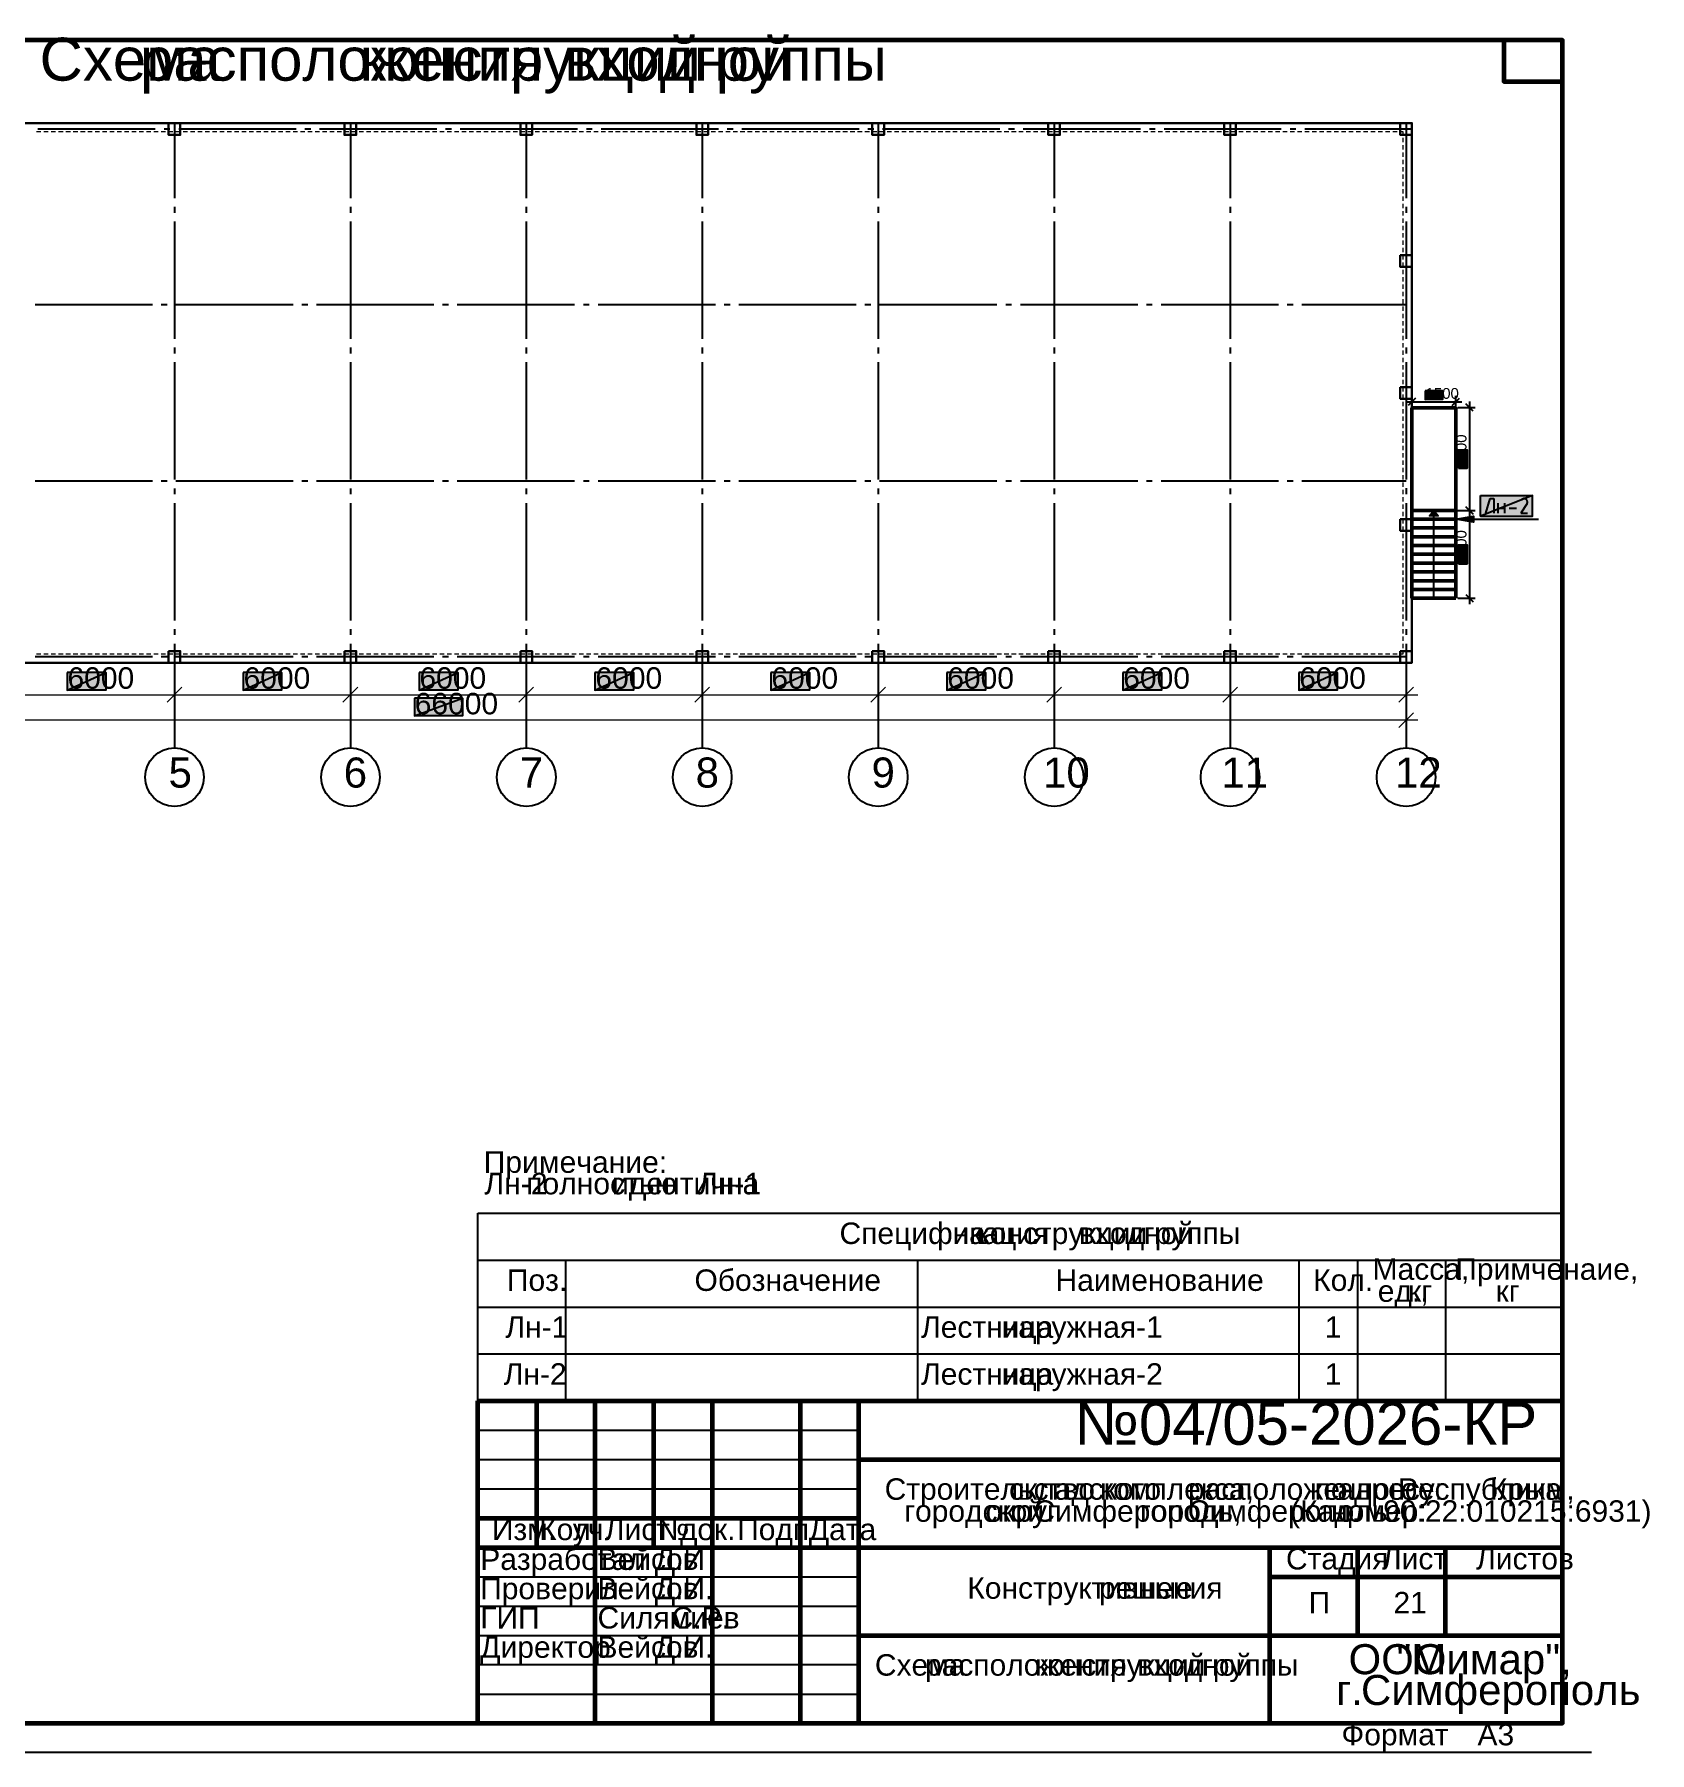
# Model space of a CAD drawing. Extents: x 8 to 21351, y 0 to 420.
# Drawn here: x 18481.9 to 18757.3, y 0 to 293.1 of the extents above; entities that cross this region are included whole.
import ezdxf

# ---------------------------------------------------------------- set-up
doc = ezdxf.new("R2010")
doc.units = 0
doc.styles.add('TEYPDFCAD_TEXT', font='arial.ttf')

msp = doc.modelspace()

# ---------------------------------------------------------------- hatches: boundary and pattern name
at = {"true_color": 0xffffff}
h = msp.add_hatch(color=0, dxfattribs=at)
h.paths.add_polyline_path([(18719.08, 232.28), (18719.08, 230.78), (18722, 232.28)])
h.paths.add_polyline_path([(18719.08, 230.78), (18722, 232.28), (18722, 230.78)])
h = msp.add_hatch(color=0, dxfattribs=at)
h.paths.add_polyline_path([(18724.73, 219.1), (18726.24, 219.1), (18724.73, 222.21)])
h.paths.add_polyline_path([(18726.24, 219.1), (18724.73, 222.21), (18726.24, 222.21)])
h = msp.add_hatch(color=0, dxfattribs=at)
h.paths.add_polyline_path([(18728.5, 214.4), (18737.39, 214.4), (18728.5, 210.88)])
h.paths.add_polyline_path([(18737.39, 214.4), (18728.5, 210.88), (18737.39, 210.88)])
for points in [[(18720.54, 211.88), (18721.28, 210.93), (18719.8, 210.93)], [(18724.29, 210.4), (18727.29, 210.88), (18727.29, 209.89)]]:
    msp.add_hatch(color=7).paths.add_polyline_path(points)
h = msp.add_hatch(color=0, dxfattribs=at)
h.paths.add_polyline_path([(18724.73, 202.78), (18726.24, 202.78), (18724.73, 205.99)])
h.paths.add_polyline_path([(18726.24, 202.78), (18724.73, 205.99), (18726.24, 205.99)])
h = msp.add_hatch(color=0, dxfattribs=at)
h.paths.add_polyline_path([(18487.5, 184.21), (18487.5, 181.21), (18494.08, 184.21)])
h.paths.add_polyline_path([(18487.5, 181.21), (18494.08, 184.21), (18494.08, 181.21)])
h = msp.add_hatch(color=0, dxfattribs=at)
h.paths.add_polyline_path([(18517.49, 184.21), (18517.49, 181.21), (18524.07, 184.21)])
h.paths.add_polyline_path([(18517.49, 181.21), (18524.07, 184.21), (18524.07, 181.21)])
h = msp.add_hatch(color=0, dxfattribs=at)
h.paths.add_polyline_path([(18547.51, 184.21), (18547.51, 181.21), (18554.09, 184.21)])
h.paths.add_polyline_path([(18547.51, 181.21), (18554.09, 184.21), (18554.09, 181.21)])
h = msp.add_hatch(color=0, dxfattribs=at)
h.paths.add_polyline_path([(18577.5, 184.21), (18577.5, 181.21), (18584.08, 184.21)])
h.paths.add_polyline_path([(18577.5, 181.21), (18584.08, 184.21), (18584.08, 181.21)])
h = msp.add_hatch(color=0, dxfattribs=at)
h.paths.add_polyline_path([(18607.51, 184.21), (18607.51, 181.21), (18614.07, 184.21)])
h.paths.add_polyline_path([(18607.51, 181.21), (18614.07, 184.21), (18614.07, 181.21)])
h = msp.add_hatch(color=0, dxfattribs=at)
h.paths.add_polyline_path([(18637.51, 184.21), (18637.51, 181.21), (18644.09, 184.21)])
h.paths.add_polyline_path([(18637.51, 181.21), (18644.09, 184.21), (18644.09, 181.21)])
h = msp.add_hatch(color=0, dxfattribs=at)
h.paths.add_polyline_path([(18667.5, 184.21), (18667.5, 181.21), (18674.08, 184.21)])
h.paths.add_polyline_path([(18667.5, 181.21), (18674.08, 184.21), (18674.08, 181.21)])
h = msp.add_hatch(color=0, dxfattribs=at)
h.paths.add_polyline_path([(18697.51, 184.21), (18697.51, 181.21), (18704.08, 184.21)])
h.paths.add_polyline_path([(18697.51, 181.21), (18704.08, 184.21), (18704.08, 181.21)])
h = msp.add_hatch(color=0, dxfattribs=at)
h.paths.add_polyline_path([(18546.7, 179.85), (18546.7, 176.85), (18554.89, 179.85)])
h.paths.add_polyline_path([(18546.7, 176.85), (18554.89, 179.85), (18554.89, 176.85)])

# ---------------------------------------------------------------- linework, layer by layer
at = {"color": 7, "lineweight": 5}
for p, q in [((18483.03, 276.42), (18482.29, 276.42)), ((18484.28, 276.42), (18483.54, 276.42)), ((18485.53, 276.42), (18484.79, 276.42)), ((18486.8, 276.42), (18486.04, 276.42)), ((18488.05, 276.42), (18487.29, 276.42)), ((18489.3, 276.42), (18488.53, 276.42)), ((18490.55, 276.42), (18489.78, 276.42)), ((18491.79, 276.42), (18491.03, 276.42)), ((18493.04, 276.42), (18492.28, 276.42)), ((18494.29, 276.42), (18493.53, 276.42)), ((18495.54, 276.42), (18494.78, 276.42)), ((18496.79, 276.42), (18496.05, 276.42)), ((18498.04, 276.42), (18497.3, 276.42)), ((18499.29, 276.42), (18498.55, 276.42)), ((18500.54, 276.42), (18499.8, 276.42)), ((18501.79, 276.42), (18501.04, 276.42)), ((18503.03, 276.42), (18502.29, 276.42)), ((18504.28, 276.42), (18503.54, 276.42)), ((18505.53, 276.42), (18504.79, 276.42)), ((18506.78, 276.42), (18506.04, 276.42)), ((18508.03, 276.42), (18507.29, 276.42)), ((18509.3, 276.42), (18508.54, 276.42)), ((18510.55, 276.42), (18509.79, 276.42)), ((18511.8, 276.42), (18511.04, 276.42)), ((18513.05, 276.42), (18512.28, 276.42)), ((18514.29, 276.42), (18513.53, 276.42)), ((18515.54, 276.42), (18514.78, 276.42)), ((18516.79, 276.42), (18516.03, 276.42)), ((18518.04, 276.42), (18517.3, 276.42)), ((18519.29, 276.42), (18518.55, 276.42)), ((18520.54, 276.42), (18519.8, 276.42)), ((18521.79, 276.42), (18521.05, 276.42)), ((18523.04, 276.42), (18522.3, 276.42)), ((18524.29, 276.42), (18523.54, 276.42)), ((18525.53, 276.42), (18524.79, 276.42)), ((18526.78, 276.42), (18526.04, 276.42)), ((18528.03, 276.42), (18527.29, 276.42)), ((18529.28, 276.42), (18528.54, 276.42)), ((18530.55, 276.42), (18529.79, 276.42)), ((18531.8, 276.42), (18531.04, 276.42)), ((18533.05, 276.42), (18532.29, 276.42)), ((18534.3, 276.42), (18533.54, 276.42)), ((18535.55, 276.42), (18534.78, 276.42)), ((18536.79, 276.42), (18536.03, 276.42)), ((18538.04, 276.42), (18537.28, 276.42)), ((18539.29, 276.42), (18538.53, 276.42)), ((18540.54, 276.42), (18539.8, 276.42)), ((18541.79, 276.42), (18541.05, 276.42)), ((18543.04, 276.42), (18542.3, 276.42)), ((18544.29, 276.42), (18543.55, 276.42)), ((18545.54, 276.42), (18544.8, 276.42)), ((18546.79, 276.42), (18546.04, 276.42)), ((18548.03, 276.42), (18547.29, 276.42)), ((18549.28, 276.42), (18548.54, 276.42)), ((18550.53, 276.42), (18549.79, 276.42)), ((18551.78, 276.42), (18551.04, 276.42)), ((18553.05, 276.42), (18552.29, 276.42)), ((18554.3, 276.42), (18553.54, 276.42)), ((18555.55, 276.42), (18554.79, 276.42)), ((18556.8, 276.42), (18556.04, 276.42)), ((18558.05, 276.42), (18557.28, 276.42)), ((18559.3, 276.42), (18558.53, 276.42)), ((18560.54, 276.42), (18559.78, 276.42)), ((18561.79, 276.42), (18561.05, 276.42)), ((18563.04, 276.42), (18562.3, 276.42)), ((18564.29, 276.42), (18563.55, 276.42)), ((18565.54, 276.42), (18564.8, 276.42)), ((18566.79, 276.42), (18566.05, 276.42)), ((18568.04, 276.42), (18567.3, 276.42)), ((18569.29, 276.42), (18568.54, 276.42)), ((18570.53, 276.42), (18569.79, 276.42)), ((18571.78, 276.42), (18571.04, 276.42)), ((18573.03, 276.42), (18572.29, 276.42)), ((18574.3, 276.42), (18573.54, 276.42)), ((18575.55, 276.42), (18574.79, 276.42)), ((18576.8, 276.42), (18576.04, 276.42)), ((18578.05, 276.42), (18577.29, 276.42)), ((18579.3, 276.42), (18578.54, 276.42)), ((18580.55, 276.42), (18579.78, 276.42)), ((18581.8, 276.42), (18581.03, 276.42)), ((18583.04, 276.42), (18582.28, 276.42)), ((18584.29, 276.42), (18583.55, 276.42)), ((18585.54, 276.42), (18584.8, 276.42)), ((18586.79, 276.42), (18586.05, 276.42)), ((18588.04, 276.42), (18587.3, 276.42)), ((18589.29, 276.42), (18588.55, 276.42)), ((18590.54, 276.42), (18589.8, 276.42)), ((18591.79, 276.42), (18591.05, 276.42)), ((18593.03, 276.42), (18592.29, 276.42)), ((18594.28, 276.42), (18593.54, 276.42)), ((18595.53, 276.42), (18594.79, 276.42)), ((18596.8, 276.42), (18596.04, 276.42)), ((18598.05, 276.42), (18597.29, 276.42)), ((18599.3, 276.42), (18598.54, 276.42)), ((18600.55, 276.42), (18599.79, 276.42)), ((18601.8, 276.42), (18601.04, 276.42)), ((18603.05, 276.42), (18602.28, 276.42)), ((18604.3, 276.42), (18603.53, 276.42)), ((18605.54, 276.42), (18604.8, 276.42)), ((18606.79, 276.42), (18606.05, 276.42)), ((18608.04, 276.42), (18607.3, 276.42)), ((18609.29, 276.42), (18608.55, 276.42)), ((18610.54, 276.42), (18609.8, 276.42)), ((18611.79, 276.42), (18611.05, 276.42)), ((18613.04, 276.42), (18612.3, 276.42)), ((18614.29, 276.42), (18613.55, 276.42)), ((18615.53, 276.42), (18614.79, 276.42)), ((18616.78, 276.42), (18616.04, 276.42)), ((18618.05, 276.42), (18617.29, 276.42)), ((18619.3, 276.42), (18618.54, 276.42)), ((18620.55, 276.42), (18619.79, 276.42)), ((18621.8, 276.42), (18621.04, 276.42)), ((18623.05, 276.42), (18622.29, 276.42)), ((18624.3, 276.42), (18623.54, 276.42)), ((18625.55, 276.42), (18624.78, 276.42)), ((18626.8, 276.42), (18626.03, 276.42)), ((18628.04, 276.42), (18627.3, 276.42)), ((18629.29, 276.42), (18628.55, 276.42)), ((18630.54, 276.42), (18629.8, 276.42)), ((18631.79, 276.42), (18631.05, 276.42)), ((18633.04, 276.42), (18632.3, 276.42)), ((18634.29, 276.42), (18633.55, 276.42)), ((18635.54, 276.42), (18634.8, 276.42)), ((18636.79, 276.42), (18636.05, 276.42)), ((18638.04, 276.42), (18637.29, 276.42)), ((18639.28, 276.42), (18638.54, 276.42)), ((18640.55, 276.42), (18639.79, 276.42)), ((18641.8, 276.42), (18641.04, 276.42)), ((18643.05, 276.42), (18642.29, 276.42)), ((18644.3, 276.42), (18643.54, 276.42)), ((18645.55, 276.42), (18644.79, 276.42)), ((18646.8, 276.42), (18646.04, 276.42)), ((18648.05, 276.42), (18647.28, 276.42)), ((18649.3, 276.42), (18648.55, 276.42)), ((18650.54, 276.42), (18649.8, 276.42)), ((18651.79, 276.42), (18651.05, 276.42)), ((18653.04, 276.42), (18652.3, 276.42)), ((18654.29, 276.42), (18653.55, 276.42)), ((18655.54, 276.42), (18654.8, 276.42)), ((18656.79, 276.42), (18656.05, 276.42)), ((18658.04, 276.42), (18657.3, 276.42)), ((18659.29, 276.42), (18658.55, 276.42)), ((18660.54, 276.42), (18659.79, 276.42)), ((18661.81, 276.42), (18661.04, 276.42)), ((18663.05, 276.42), (18662.29, 276.42)), ((18664.3, 276.42), (18663.54, 276.42)), ((18665.55, 276.42), (18664.79, 276.42)), ((18666.8, 276.42), (18666.04, 276.42)), ((18668.05, 276.42), (18667.29, 276.42)), ((18669.3, 276.42), (18668.54, 276.42)), ((18670.55, 276.42), (18669.79, 276.42)), ((18671.8, 276.42), (18671.06, 276.42)), ((18673.04, 276.42), (18672.3, 276.42)), ((18674.29, 276.42), (18673.55, 276.42)), ((18675.54, 276.42), (18674.8, 276.42)), ((18676.79, 276.42), (18676.05, 276.42)), ((18678.04, 276.42), (18677.3, 276.42)), ((18679.29, 276.42), (18678.55, 276.42)), ((18680.54, 276.42), (18679.8, 276.42)), ((18681.79, 276.42), (18681.05, 276.42)), ((18683.06, 276.42), (18682.29, 276.42)), ((18684.31, 276.42), (18683.54, 276.42)), ((18685.55, 276.42), (18684.79, 276.42)), ((18686.8, 276.42), (18686.04, 276.42)), ((18688.05, 276.42), (18687.29, 276.42)), ((18689.3, 276.42), (18688.54, 276.42)), ((18690.55, 276.42), (18689.79, 276.42)), ((18691.8, 276.42), (18691.04, 276.42)), ((18693.05, 276.42), (18692.31, 276.42)), ((18694.3, 276.42), (18693.56, 276.42)), ((18695.54, 276.42), (18694.8, 276.42)), ((18696.79, 276.42), (18696.05, 276.42)), ((18698.04, 276.42), (18697.3, 276.42)), ((18699.29, 276.42), (18698.55, 276.42)), ((18700.54, 276.42), (18699.8, 276.42)), ((18701.79, 276.42), (18701.05, 276.42)), ((18703.04, 276.42), (18702.3, 276.42)), ((18704.29, 276.42), (18703.55, 276.42)), ((18705.56, 276.42), (18704.79, 276.42)), ((18706.81, 276.42), (18706.04, 276.42)), ((18708.05, 276.42), (18707.29, 276.42)), ((18709.3, 276.42), (18708.54, 276.42)), ((18710.55, 276.42), (18709.79, 276.42)), ((18711.8, 276.42), (18711.04, 276.42)), ((18713.05, 276.42), (18712.29, 276.42)), ((18714.3, 276.42), (18713.54, 276.42)), ((18715.29, 276.42), (18714.81, 276.42)), ((18715.29, 275.91), (18715.29, 276.42)), ((18715.29, 274.66), (18715.29, 275.4)), ((18715.29, 273.41), (18715.29, 274.15)), ((18715.29, 272.16), (18715.29, 272.9)), ((18715.29, 270.91), (18715.29, 271.65)), ((18715.29, 269.66), (18715.29, 270.4)), ((18715.29, 268.41), (18715.29, 269.16)), ((18715.29, 267.17), (18715.29, 267.91)), ((18715.29, 265.9), (18715.29, 266.66)), ((18715.29, 264.65), (18715.29, 265.41)), ((18715.29, 263.4), (18715.29, 264.16)), ((18715.29, 262.15), (18715.29, 262.91)), ((18715.29, 260.9), (18715.29, 261.66)), ((18715.29, 259.65), (18715.29, 260.41)), ((18715.29, 258.4), (18715.29, 259.16)), ((18715.29, 257.15), (18715.29, 257.89)), ((18715.29, 255.91), (18715.29, 256.65)), ((18715.29, 254.66), (18715.29, 255.4)), ((18715.29, 253.41), (18715.29, 254.15)), ((18715.29, 252.16), (18715.29, 252.9)), ((18715.29, 250.91), (18715.29, 251.65)), ((18715.29, 249.66), (18715.29, 250.4)), ((18715.29, 248.41), (18715.29, 249.15)), ((18715.29, 247.16), (18715.29, 247.9)), ((18715.29, 245.89), (18715.29, 246.66)), ((18715.29, 244.64), (18715.29, 245.41)), ((18715.29, 243.4), (18715.29, 244.16)), ((18715.29, 242.15), (18715.29, 242.91)), ((18715.29, 240.9), (18715.29, 241.66)), ((18715.29, 239.65), (18715.29, 240.41)), ((18715.29, 238.4), (18715.29, 239.16)), ((18715.29, 237.15), (18715.29, 237.89)), ((18715.29, 235.9), (18715.29, 236.64)), ((18715.29, 234.65), (18715.29, 235.39)), ((18715.29, 233.4), (18715.29, 234.15)), ((18715.29, 232.16), (18715.29, 232.9)), ((18715.29, 230.91), (18715.29, 231.65)), ((18715.29, 229.66), (18715.29, 230.4)), ((18715.29, 228.41), (18715.29, 229.15)), ((18715.29, 227.16), (18715.29, 227.9)), ((18715.29, 225.89), (18715.29, 226.65)), ((18715.29, 224.64), (18715.29, 225.4)), ((18715.29, 223.39), (18715.29, 224.16)), ((18715.29, 222.14), (18715.29, 222.91)), ((18715.29, 220.9), (18715.29, 221.66)), ((18715.29, 219.65), (18715.29, 220.41)), ((18715.29, 218.4), (18715.29, 219.16)), ((18715.29, 217.15), (18715.29, 217.89)), ((18715.29, 215.9), (18715.29, 216.64)), ((18715.29, 214.65), (18715.29, 215.39)), ((18715.29, 213.4), (18715.29, 214.14)), ((18715.29, 212.15), (18715.29, 212.89)), ((18715.29, 210.9), (18715.29, 211.65)), ((18715.29, 209.66), (18715.29, 210.4)), ((18715.29, 208.41), (18715.29, 209.15)), ((18715.29, 207.16), (18715.29, 207.9)), ((18715.29, 205.89), (18715.29, 206.65)), ((18715.29, 204.64), (18715.29, 205.4)), ((18715.29, 203.39), (18715.29, 204.15)), ((18715.29, 202.14), (18715.29, 202.9)), ((18715.29, 200.89), (18715.29, 201.65)), ((18715.29, 199.64), (18715.29, 200.41)), ((18715.29, 198.4), (18715.29, 199.16)), ((18715.29, 197.15), (18715.29, 197.89)), ((18715.29, 195.9), (18715.29, 196.64)), ((18715.29, 194.65), (18715.29, 195.39)), ((18715.29, 193.4), (18715.29, 194.14)), ((18715.29, 192.15), (18715.29, 192.89)), ((18715.29, 190.9), (18715.29, 191.64)), ((18715.29, 189.65), (18715.29, 190.39)), ((18715.29, 188.4), (18715.29, 189.15)), ((18715.29, 187.39), (18715.29, 187.9)), ((18482.29, 187.39), (18483.03, 187.39)), ((18483.54, 187.39), (18484.28, 187.39)), ((18484.79, 187.39), (18485.53, 187.39)), ((18486.04, 187.39), (18486.8, 187.39)), ((18487.29, 187.39), (18488.05, 187.39)), ((18488.53, 187.39), (18489.3, 187.39)), ((18489.78, 187.39), (18490.55, 187.39)), ((18491.03, 187.39), (18491.79, 187.39)), ((18492.28, 187.39), (18493.04, 187.39)), ((18493.53, 187.39), (18494.29, 187.39)), ((18494.78, 187.39), (18495.54, 187.39)), ((18496.05, 187.39), (18496.79, 187.39)), ((18497.3, 187.39), (18498.04, 187.39)), ((18498.55, 187.39), (18499.29, 187.39)), ((18499.8, 187.39), (18500.54, 187.39)), ((18501.04, 187.39), (18501.79, 187.39)), ((18502.29, 187.39), (18503.03, 187.39)), ((18503.54, 187.39), (18504.28, 187.39)), ((18504.79, 187.39), (18505.53, 187.39)), ((18506.04, 187.39), (18506.78, 187.39)), ((18507.29, 187.39), (18508.03, 187.39)), ((18508.54, 187.39), (18509.3, 187.39)), ((18509.79, 187.39), (18510.55, 187.39)), ((18511.04, 187.39), (18511.8, 187.39)), ((18512.28, 187.39), (18513.05, 187.39)), ((18513.53, 187.39), (18514.29, 187.39)), ((18514.78, 187.39), (18515.54, 187.39)), ((18516.03, 187.39), (18516.79, 187.39)), ((18517.3, 187.39), (18518.04, 187.39)), ((18518.55, 187.39), (18519.29, 187.39)), ((18519.8, 187.39), (18520.54, 187.39)), ((18521.05, 187.39), (18521.79, 187.39)), ((18522.3, 187.39), (18523.04, 187.39)), ((18523.54, 187.39), (18524.29, 187.39)), ((18524.79, 187.39), (18525.53, 187.39)), ((18526.04, 187.39), (18526.78, 187.39)), ((18527.29, 187.39), (18528.03, 187.39)), ((18528.54, 187.39), (18529.28, 187.39)), ((18529.79, 187.39), (18530.55, 187.39)), ((18531.04, 187.39), (18531.8, 187.39)), ((18532.29, 187.39), (18533.05, 187.39)), ((18533.54, 187.39), (18534.3, 187.39)), ((18534.78, 187.39), (18535.55, 187.39)), ((18536.03, 187.39), (18536.79, 187.39)), ((18537.28, 187.39), (18538.04, 187.39)), ((18538.53, 187.39), (18539.29, 187.39)), ((18539.8, 187.39), (18540.54, 187.39)), ((18541.05, 187.39), (18541.79, 187.39)), ((18542.3, 187.39), (18543.04, 187.39)), ((18543.55, 187.39), (18544.29, 187.39)), ((18544.8, 187.39), (18545.54, 187.39)), ((18546.04, 187.39), (18546.79, 187.39)), ((18547.29, 187.39), (18548.03, 187.39)), ((18548.54, 187.39), (18549.28, 187.39)), ((18549.79, 187.39), (18550.53, 187.39)), ((18551.04, 187.39), (18551.78, 187.39)), ((18552.29, 187.39), (18553.05, 187.39)), ((18553.54, 187.39), (18554.3, 187.39)), ((18554.79, 187.39), (18555.55, 187.39)), ((18556.04, 187.39), (18556.8, 187.39)), ((18557.28, 187.39), (18558.05, 187.39)), ((18558.53, 187.39), (18559.3, 187.39)), ((18559.78, 187.39), (18560.54, 187.39)), ((18561.05, 187.39), (18561.79, 187.39)), ((18562.3, 187.39), (18563.04, 187.39)), ((18563.55, 187.39), (18564.29, 187.39)), ((18564.8, 187.39), (18565.54, 187.39)), ((18566.05, 187.39), (18566.79, 187.39)), ((18567.3, 187.39), (18568.04, 187.39)), ((18568.54, 187.39), (18569.29, 187.39)), ((18569.79, 187.39), (18570.53, 187.39)), ((18571.04, 187.39), (18571.78, 187.39)), ((18572.29, 187.39), (18573.03, 187.39)), ((18573.54, 187.39), (18574.3, 187.39)), ((18574.79, 187.39), (18575.55, 187.39)), ((18576.04, 187.39), (18576.8, 187.39)), ((18577.29, 187.39), (18578.05, 187.39)), ((18578.54, 187.39), (18579.3, 187.39)), ((18579.78, 187.39), (18580.55, 187.39)), ((18581.03, 187.39), (18581.8, 187.39)), ((18582.28, 187.39), (18583.04, 187.39)), ((18583.55, 187.39), (18584.29, 187.39)), ((18584.8, 187.39), (18585.54, 187.39)), ((18586.05, 187.39), (18586.79, 187.39)), ((18587.3, 187.39), (18588.04, 187.39)), ((18588.55, 187.39), (18589.29, 187.39)), ((18589.8, 187.39), (18590.54, 187.39)), ((18591.05, 187.39), (18591.79, 187.39)), ((18592.29, 187.39), (18593.03, 187.39)), ((18593.54, 187.39), (18594.28, 187.39)), ((18594.79, 187.39), (18595.53, 187.39)), ((18596.04, 187.39), (18596.8, 187.39)), ((18597.29, 187.39), (18598.05, 187.39)), ((18598.54, 187.39), (18599.3, 187.39)), ((18599.79, 187.39), (18600.55, 187.39)), ((18601.04, 187.39), (18601.8, 187.39)), ((18602.28, 187.39), (18603.05, 187.39)), ((18603.53, 187.39), (18604.3, 187.39)), ((18604.8, 187.39), (18605.54, 187.39)), ((18606.05, 187.39), (18606.79, 187.39)), ((18607.3, 187.39), (18608.04, 187.39)), ((18608.55, 187.39), (18609.29, 187.39)), ((18609.8, 187.39), (18610.54, 187.39)), ((18611.05, 187.39), (18611.79, 187.39)), ((18612.3, 187.39), (18613.04, 187.39)), ((18613.55, 187.39), (18614.29, 187.39)), ((18614.79, 187.39), (18615.53, 187.39)), ((18616.04, 187.39), (18616.78, 187.39)), ((18617.29, 187.39), (18618.05, 187.39)), ((18618.54, 187.39), (18619.3, 187.39)), ((18619.79, 187.39), (18620.55, 187.39)), ((18621.04, 187.39), (18621.8, 187.39)), ((18622.29, 187.39), (18623.05, 187.39)), ((18623.54, 187.39), (18624.3, 187.39)), ((18624.78, 187.39), (18625.55, 187.39)), ((18626.03, 187.39), (18626.8, 187.39)), ((18627.3, 187.39), (18628.04, 187.39)), ((18628.55, 187.39), (18629.29, 187.39)), ((18629.8, 187.39), (18630.54, 187.39)), ((18631.05, 187.39), (18631.79, 187.39)), ((18632.3, 187.39), (18633.04, 187.39)), ((18633.55, 187.39), (18634.29, 187.39)), ((18634.8, 187.39), (18635.54, 187.39)), ((18636.05, 187.39), (18636.79, 187.39)), ((18637.29, 187.39), (18638.04, 187.39)), ((18638.54, 187.39), (18639.28, 187.39)), ((18639.79, 187.39), (18640.55, 187.39)), ((18641.04, 187.39), (18641.8, 187.39)), ((18642.29, 187.39), (18643.05, 187.39)), ((18643.54, 187.39), (18644.3, 187.39)), ((18644.79, 187.39), (18645.55, 187.39)), ((18646.04, 187.39), (18646.8, 187.39)), ((18647.28, 187.39), (18648.05, 187.39)), ((18648.55, 187.39), (18649.3, 187.39)), ((18649.8, 187.39), (18650.54, 187.39)), ((18651.05, 187.39), (18651.79, 187.39)), ((18652.3, 187.39), (18653.04, 187.39)), ((18653.55, 187.39), (18654.29, 187.39)), ((18654.8, 187.39), (18655.54, 187.39)), ((18656.05, 187.39), (18656.79, 187.39)), ((18657.3, 187.39), (18658.04, 187.39)), ((18658.55, 187.39), (18659.29, 187.39)), ((18659.79, 187.39), (18660.54, 187.39)), ((18661.04, 187.39), (18661.81, 187.39)), ((18662.29, 187.39), (18663.05, 187.39)), ((18663.54, 187.39), (18664.3, 187.39)), ((18664.79, 187.39), (18665.55, 187.39)), ((18666.04, 187.39), (18666.8, 187.39)), ((18667.29, 187.39), (18668.05, 187.39)), ((18668.54, 187.39), (18669.3, 187.39)), ((18669.79, 187.39), (18670.55, 187.39)), ((18671.06, 187.39), (18671.8, 187.39)), ((18672.3, 187.39), (18673.04, 187.39)), ((18673.55, 187.39), (18674.29, 187.39)), ((18674.8, 187.39), (18675.54, 187.39)), ((18676.05, 187.39), (18676.79, 187.39)), ((18677.3, 187.39), (18678.04, 187.39)), ((18678.55, 187.39), (18679.29, 187.39)), ((18679.8, 187.39), (18680.54, 187.39)), ((18681.05, 187.39), (18681.79, 187.39)), ((18682.29, 187.39), (18683.06, 187.39)), ((18683.54, 187.39), (18684.31, 187.39)), ((18684.79, 187.39), (18685.55, 187.39)), ((18686.04, 187.39), (18686.8, 187.39)), ((18687.29, 187.39), (18688.05, 187.39)), ((18688.54, 187.39), (18689.3, 187.39)), ((18689.79, 187.39), (18690.55, 187.39)), ((18691.04, 187.39), (18691.8, 187.39)), ((18692.31, 187.39), (18693.05, 187.39)), ((18693.56, 187.39), (18694.3, 187.39)), ((18694.8, 187.39), (18695.54, 187.39)), ((18696.05, 187.39), (18696.79, 187.39)), ((18697.3, 187.39), (18698.04, 187.39)), ((18698.55, 187.39), (18699.29, 187.39)), ((18699.8, 187.39), (18700.54, 187.39)), ((18701.05, 187.39), (18701.79, 187.39)), ((18702.3, 187.39), (18703.04, 187.39)), ((18703.55, 187.39), (18704.29, 187.39)), ((18704.79, 187.39), (18705.56, 187.39)), ((18706.04, 187.39), (18706.81, 187.39)), ((18707.29, 187.39), (18708.05, 187.39)), ((18708.54, 187.39), (18709.3, 187.39)), ((18709.79, 187.39), (18710.55, 187.39)), ((18711.04, 187.39), (18711.8, 187.39)), ((18712.29, 187.39), (18713.05, 187.39)), ((18713.54, 187.39), (18714.3, 187.39)), ((18714.81, 187.39), (18715.29, 187.39)), ((18504.54, 179.2), (18507.03, 181.72)), ((18507.03, 181.72), (18504.54, 179.2)), ((18505.79, 181.08), (18505.79, 182.46)), ((18505.79, 181.08), (18505.79, 182.46)), ((18534.53, 179.2), (18537.05, 181.72)), ((18537.05, 181.72), (18534.53, 179.2)), ((18535.8, 181.08), (18535.8, 182.46)), ((18535.8, 181.08), (18535.8, 182.46)), ((18564.54, 179.2), (18567.04, 181.72)), ((18567.04, 181.72), (18564.54, 179.2)), ((18565.79, 181.08), (18565.79, 182.46)), ((18565.79, 181.08), (18565.79, 182.46)), ((18594.54, 179.2), (18597.04, 181.72)), ((18597.04, 181.72), (18594.54, 179.2)), ((18595.79, 181.08), (18595.79, 182.46)), ((18595.79, 181.08), (18595.79, 182.46)), ((18624.55, 179.2), (18627.05, 181.72)), ((18627.05, 181.72), (18624.55, 179.2)), ((18625.8, 181.08), (18625.8, 182.46)), ((18625.8, 181.08), (18625.8, 182.46)), ((18654.55, 179.2), (18657.04, 181.72)), ((18657.04, 181.72), (18654.55, 179.2)), ((18655.79, 181.08), (18655.79, 182.46)), ((18655.79, 181.08), (18655.79, 182.46)), ((18684.54, 179.2), (18687.04, 181.72)), ((18687.04, 181.72), (18684.54, 179.2)), ((18685.79, 181.08), (18685.79, 182.46)), ((18685.79, 181.08), (18685.79, 182.46)), ((18714.55, 179.2), (18717.05, 181.72)), ((18473.78, 180.45), (18507.8, 180.45)), ((18503.8, 180.45), (18537.79, 180.45)), ((18533.79, 180.45), (18567.78, 180.45)), ((18563.78, 180.45), (18597.8, 180.45)), ((18593.8, 180.45), (18627.79, 180.45)), ((18623.79, 180.45), (18657.8, 180.45)), ((18653.8, 180.45), (18687.8, 180.45)), ((18683.8, 180.45), (18717.79, 180.45)), ((18715.8, 179.83), (18715.8, 178.46)), ((18717.79, 176.11), (18383.78, 176.11)), ((18714.55, 174.86), (18717.05, 177.36)), ((18715.8, 176.15), (18715.8, 174.12))]:
    msp.add_line(p, q, dxfattribs=at)
at = {"color": 7, "lineweight": 25}
for p, q in [((18502.53, 276.9), (18482.52, 276.9)), ((18505.02, 276.9), (18504.03, 276.9)), ((18505.79, 277.92), (18505.79, 265.13)), ((18526.53, 276.9), (18506.53, 276.9)), ((18529.03, 276.9), (18528.03, 276.9)), ((18550.53, 276.9), (18530.53, 276.9)), ((18535.8, 277.92), (18535.8, 265.13)), ((18553.03, 276.9), (18552.03, 276.9)), ((18574.54, 276.9), (18554.53, 276.9)), ((18565.79, 277.92), (18565.79, 265.13)), ((18577.03, 276.9), (18576.04, 276.9)), ((18598.54, 276.9), (18578.54, 276.9)), ((18595.79, 277.92), (18595.79, 265.13)), ((18601.04, 276.9), (18600.04, 276.9)), ((18622.54, 276.9), (18602.54, 276.9)), ((18625.04, 276.9), (18624.02, 276.9)), ((18625.8, 277.92), (18625.8, 265.13)), ((18646.54, 276.9), (18626.54, 276.9)), ((18649.04, 276.9), (18648.03, 276.9)), ((18670.53, 276.9), (18650.54, 276.9)), ((18655.79, 277.92), (18655.79, 265.13)), ((18673.04, 276.9), (18672.03, 276.9)), ((18694.53, 276.9), (18674.53, 276.9)), ((18685.79, 277.92), (18685.79, 265.13)), ((18697.03, 276.9), (18696.03, 276.9)), ((18716.8, 276.9), (18698.53, 276.9)), ((18715.8, 277.92), (18715.8, 265.13)), ((18505.79, 263.63), (18505.79, 262.64)), ((18505.79, 261.13), (18505.79, 241.13)), ((18535.8, 263.63), (18535.8, 262.64)), ((18535.8, 261.13), (18535.8, 241.13)), ((18565.79, 263.63), (18565.79, 262.64)), ((18565.79, 261.13), (18565.79, 241.13)), ((18595.79, 263.63), (18595.79, 262.64)), ((18595.79, 261.13), (18595.79, 241.13)), ((18625.8, 263.63), (18625.8, 262.64)), ((18625.8, 261.13), (18625.8, 241.13)), ((18655.79, 263.63), (18655.79, 262.64)), ((18655.79, 261.13), (18655.79, 241.13)), ((18685.79, 263.63), (18685.79, 262.64)), ((18685.79, 261.13), (18685.79, 241.13)), ((18715.8, 263.65), (18715.8, 262.64)), ((18715.8, 261.13), (18715.8, 241.13)), ((18502.04, 246.91), (18482.04, 246.91)), ((18504.54, 246.91), (18503.52, 246.91)), ((18526.02, 246.91), (18506.02, 246.91)), ((18528.54, 246.91), (18527.52, 246.91)), ((18550.02, 246.91), (18530.02, 246.91)), ((18552.52, 246.91), (18551.53, 246.91)), ((18574.03, 246.91), (18554.02, 246.91)), ((18576.52, 246.91), (18575.53, 246.91)), ((18598.03, 246.91), (18578.03, 246.91)), ((18600.53, 246.91), (18599.53, 246.91)), ((18622.03, 246.91), (18602.03, 246.91)), ((18624.53, 246.91), (18623.54, 246.91)), ((18646.04, 246.91), (18626.03, 246.91)), ((18648.53, 246.91), (18647.54, 246.91)), ((18670.04, 246.91), (18650.04, 246.91)), ((18672.54, 246.91), (18671.54, 246.91)), ((18694.04, 246.91), (18674.04, 246.91)), ((18696.54, 246.91), (18695.54, 246.91)), ((18715.8, 246.91), (18698.04, 246.91)), ((18505.79, 239.63), (18505.79, 238.63)), ((18535.8, 239.63), (18535.8, 238.63)), ((18565.79, 239.63), (18565.79, 238.63)), ((18595.79, 239.63), (18595.79, 238.63)), ((18625.8, 239.63), (18625.8, 238.63)), ((18655.79, 239.63), (18655.79, 238.63)), ((18685.79, 239.63), (18685.79, 238.63)), ((18715.8, 239.65), (18715.8, 238.63)), ((18505.79, 237.13), (18505.79, 217.13)), ((18535.8, 237.13), (18535.8, 217.13)), ((18565.79, 237.13), (18565.79, 217.13)), ((18595.79, 237.13), (18595.79, 217.13)), ((18625.8, 237.13), (18625.8, 217.13)), ((18655.79, 237.13), (18655.79, 217.13)), ((18685.79, 237.13), (18685.79, 217.13)), ((18715.8, 237.13), (18715.8, 217.13)), ((18715.8, 230.4), (18725.31, 230.4)), ((18717.43, 231.03), (18716.18, 229.79)), ((18716.8, 229.7), (18716.8, 231.39)), ((18723.68, 229.79), (18724.92, 231.03)), ((18724.29, 229.7), (18724.29, 231.39)), ((18724.61, 229.4), (18727.61, 229.4)), ((18727.23, 228.79), (18725.98, 230.04)), ((18726.62, 230.42), (18726.62, 210.88)), ((18502.04, 216.89), (18482.04, 216.89)), ((18504.54, 216.89), (18503.52, 216.89)), ((18526.02, 216.89), (18506.02, 216.89)), ((18528.54, 216.89), (18527.52, 216.89)), ((18550.02, 216.89), (18530.02, 216.89)), ((18552.52, 216.89), (18551.53, 216.89)), ((18574.03, 216.89), (18554.02, 216.89)), ((18576.52, 216.89), (18575.53, 216.89)), ((18598.03, 216.89), (18578.03, 216.89)), ((18600.53, 216.89), (18599.53, 216.89)), ((18622.03, 216.89), (18602.03, 216.89)), ((18624.53, 216.89), (18623.54, 216.89)), ((18646.04, 216.89), (18626.03, 216.89)), ((18648.53, 216.89), (18647.54, 216.89)), ((18670.04, 216.89), (18650.04, 216.89)), ((18672.54, 216.89), (18671.54, 216.89)), ((18694.04, 216.89), (18674.04, 216.89)), ((18696.54, 216.89), (18695.54, 216.89)), ((18715.8, 216.89), (18698.04, 216.89)), ((18505.79, 215.62), (18505.79, 214.63)), ((18535.8, 215.62), (18535.8, 214.63)), ((18565.79, 215.62), (18565.79, 214.63)), ((18595.79, 215.62), (18595.79, 214.63)), ((18625.8, 215.62), (18625.8, 214.63)), ((18655.79, 215.62), (18655.79, 214.63)), ((18685.79, 215.62), (18685.79, 214.63)), ((18715.8, 215.65), (18715.8, 214.63)), ((18505.79, 213.13), (18505.79, 193.12)), ((18535.8, 213.13), (18535.8, 193.12)), ((18565.79, 213.13), (18565.79, 193.12)), ((18595.79, 213.13), (18595.79, 193.12)), ((18625.8, 213.13), (18625.8, 193.12)), ((18655.79, 213.13), (18655.79, 193.12)), ((18685.79, 213.13), (18685.79, 193.12)), ((18715.8, 213.13), (18715.8, 193.12)), ((18720.54, 196.89), (18720.54, 211.88)), ((18724.61, 211.88), (18727.61, 211.88)), ((18724.61, 211.88), (18727.61, 211.88)), ((18725.98, 212.51), (18727.23, 211.26)), ((18727.23, 211.26), (18725.98, 212.51)), ((18726.62, 212.89), (18726.62, 195.88)), ((18729.39, 211.39), (18730.13, 213.89)), ((18730.13, 213.89), (18730.77, 213.89)), ((18730.77, 213.89), (18730.77, 211.39)), ((18731.51, 211.39), (18731.51, 213.13)), ((18731.51, 212.26), (18732.63, 212.26)), ((18732.63, 211.39), (18732.63, 213.13)), ((18733.39, 212.26), (18734.64, 212.26)), ((18736.44, 213.06), (18735.38, 211.39)), ((18735.38, 211.39), (18736.5, 211.39)), ((18735.44, 213.63), (18735.41, 213.58)), ((18735.47, 213.68), (18735.44, 213.63)), ((18735.51, 213.72), (18735.47, 213.68)), ((18735.55, 213.75), (18735.51, 213.72)), ((18735.59, 213.79), (18735.55, 213.75)), ((18735.64, 213.82), (18735.59, 213.79)), ((18735.69, 213.84), (18735.64, 213.82)), ((18735.74, 213.86), (18735.69, 213.84)), ((18735.79, 213.87), (18735.74, 213.86)), ((18735.84, 213.88), (18735.79, 213.87)), ((18735.9, 213.89), (18735.84, 213.88)), ((18735.95, 213.89), (18735.9, 213.89)), ((18736.01, 213.88), (18735.95, 213.89)), ((18736.06, 213.87), (18736.01, 213.88)), ((18736.11, 213.86), (18736.06, 213.87)), ((18736.17, 213.83), (18736.11, 213.86)), ((18736.22, 213.81), (18736.17, 213.83)), ((18736.27, 213.78), (18736.22, 213.81)), ((18736.31, 213.74), (18736.27, 213.78)), ((18736.35, 213.7), (18736.31, 213.74)), ((18736.38, 213.66), (18736.35, 213.7)), ((18736.41, 213.61), (18736.38, 213.66)), ((18736.44, 213.57), (18736.41, 213.61)), ((18736.46, 213.52), (18736.44, 213.57)), ((18736.48, 213.47), (18736.46, 213.52)), ((18736.46, 213.08), (18736.48, 213.14)), ((18736.49, 213.41), (18736.48, 213.47)), ((18736.48, 213.14), (18736.49, 213.19)), ((18736.5, 213.36), (18736.49, 213.41)), ((18736.49, 213.19), (18736.5, 213.25)), ((18736.5, 213.3), (18736.5, 213.36)), ((18736.5, 213.25), (18736.5, 213.3)), ((18724.29, 210.4), (18727.51, 210.4)), ((18727.51, 210.4), (18738.39, 210.4)), ((18724.61, 196.89), (18727.61, 196.89)), ((18725.98, 197.51), (18727.23, 196.26)), ((18505.79, 191.62), (18505.79, 190.63)), ((18535.8, 191.62), (18535.8, 190.63)), ((18565.79, 191.62), (18565.79, 190.63)), ((18595.79, 191.62), (18595.79, 190.63)), ((18625.8, 191.62), (18625.8, 190.63)), ((18655.79, 191.62), (18655.79, 190.63)), ((18685.79, 191.62), (18685.79, 190.63)), ((18715.8, 191.64), (18715.8, 190.63)), ((18505.79, 189.12), (18505.79, 176.36)), ((18535.8, 189.12), (18535.8, 176.36)), ((18565.79, 189.12), (18565.79, 176.36)), ((18595.79, 189.12), (18595.79, 176.36)), ((18625.8, 189.12), (18625.8, 176.36)), ((18655.79, 189.12), (18655.79, 176.36)), ((18685.79, 189.12), (18685.79, 176.36)), ((18715.8, 189.12), (18715.8, 176.36)), ((18502.04, 186.9), (18482.04, 186.9)), ((18504.54, 186.9), (18503.52, 186.9)), ((18526.02, 186.9), (18506.02, 186.9)), ((18528.54, 186.9), (18527.52, 186.9)), ((18550.02, 186.9), (18530.02, 186.9)), ((18552.52, 186.9), (18551.53, 186.9)), ((18574.03, 186.9), (18554.02, 186.9)), ((18576.52, 186.9), (18575.53, 186.9)), ((18598.03, 186.9), (18578.03, 186.9)), ((18600.53, 186.9), (18599.53, 186.9)), ((18622.03, 186.9), (18602.03, 186.9)), ((18624.53, 186.9), (18623.54, 186.9)), ((18646.04, 186.9), (18626.03, 186.9)), ((18648.53, 186.9), (18647.54, 186.9)), ((18670.04, 186.9), (18650.04, 186.9)), ((18672.54, 186.9), (18671.54, 186.9)), ((18694.04, 186.9), (18674.04, 186.9)), ((18696.54, 186.9), (18695.54, 186.9)), ((18715.8, 186.9), (18698.04, 186.9)), ((18505.79, 176.36), (18505.79, 171.37)), ((18535.8, 176.36), (18535.8, 171.37)), ((18565.79, 176.36), (18565.79, 171.37)), ((18595.79, 176.36), (18595.79, 171.37)), ((18625.8, 176.36), (18625.8, 171.37)), ((18655.79, 176.36), (18655.79, 171.37)), ((18685.79, 176.36), (18685.79, 171.37)), ((18715.8, 176.36), (18715.8, 171.37))]:
    msp.add_line(p, q, dxfattribs=at)
at = {"color": 7, "lineweight": 50}
for p, q in [((18716.8, 211.88), (18716.8, 196.89)), ((18724.29, 211.88), (18724.29, 196.89)), ((18716.8, 210.4), (18724.29, 210.4)), ((18716.8, 208.89), (18724.29, 208.89)), ((18716.8, 207.39), (18724.29, 207.39)), ((18716.8, 205.89), (18724.29, 205.89)), ((18716.8, 204.39), (18724.29, 204.39)), ((18716.8, 202.88), (18724.29, 202.88)), ((18716.8, 201.38), (18724.29, 201.38)), ((18716.8, 199.88), (18724.29, 199.88)), ((18716.8, 198.37), (18724.29, 198.37)), ((18716.8, 196.89), (18724.29, 196.89))]:
    msp.add_line(p, q, dxfattribs=at)
at = {"color": 0, "lineweight": 0, "true_color": 0xffffff}
msp.add_line((18728.5, 210.88), (18737.39, 210.88), dxfattribs=at)
at = {"lineweight": 25}
for p, q in [((18557.5, 60.03), (18557.5, 92.03)), ((18557.5, 92.03), (18742.51, 92.03)), ((18742.51, 92.03), (18742.51, 60.03)), ((18557.5, 84.03), (18742.51, 84.03)), ((18572.48, 84.03), (18572.48, 60.03)), ((18632.49, 84.03), (18632.49, 60.03)), ((18697.51, 84.03), (18697.51, 60.03)), ((18707.5, 84.03), (18707.5, 60.03)), ((18722.51, 84.03), (18722.51, 60.03)), ((18557.5, 76.03), (18742.51, 76.03)), ((18557.5, 68.03), (18742.51, 68.03)), ((18557.5, 60.03), (18742.51, 60.03)), ((18557.5, 55.03), (18622.5, 55.03)), ((18557.5, 50.04), (18622.5, 50.04)), ((18557.5, 45.04), (18622.5, 45.04)), ((18557.5, 30.04), (18622.5, 30.04)), ((18557.5, 25.04), (18622.5, 25.04)), ((18557.5, 20.04), (18622.5, 20.04)), ((18557.5, 15.05), (18622.5, 15.05)), ((18557.5, 10.03), (18622.5, 10.03)), ((18747.45, 0.04), (18327.5, 0.04))]:
    msp.add_line(p, q, dxfattribs=at)
at = {"lineweight": 60}
for p, q in [((18557.5, 60.03), (18742.49, 60.03)), ((18557.5, 5.04), (18557.5, 60.03)), ((18567.51, 60.03), (18567.51, 35.03)), ((18577.5, 60.03), (18577.5, 5.04)), ((18587.49, 60.03), (18587.49, 35.03)), ((18597.5, 60.03), (18597.5, 5.04)), ((18612.49, 60.03), (18612.49, 5.04)), ((18622.5, 5.04), (18622.5, 60.03)), ((18742.49, 5.04), (18742.49, 60.03)), ((18622.5, 50.04), (18742.49, 50.04)), ((18557.5, 40.05), (18622.5, 40.05)), ((18557.5, 35.03), (18742.49, 35.03)), ((18692.5, 35.03), (18692.5, 5.04)), ((18707.5, 35.03), (18707.5, 20.04)), ((18722.49, 35.03), (18722.49, 20.04)), ((18692.5, 30.04), (18742.49, 30.04)), ((18622.5, 20.04), (18742.49, 20.04)), ((18557.5, 5.04), (18742.49, 5.04))]:
    msp.add_line(p, q, dxfattribs=at)
for points in [[(18347.5, 5.04), (18742.49, 5.04), (18742.49, 292.04), (18347.5, 292.04)], [(18742.49, 285.03), (18742.49, 292.04), (18732.5, 292.04), (18732.5, 285.03)]]:
    msp.add_lwpolyline(points, close=True, dxfattribs=at)
at = {"color": 7, "lineweight": 30}
for points in [[(18384.78, 277.9), (18716.8, 277.92), (18716.8, 185.89), (18384.78, 185.89)], [(18504.79, 277.92), (18506.78, 277.92), (18506.78, 275.91), (18504.79, 275.91)], [(18534.78, 277.92), (18536.79, 277.92), (18536.79, 275.91), (18534.78, 275.91)], [(18564.8, 277.92), (18566.79, 277.92), (18566.79, 275.91), (18564.8, 275.91)], [(18594.79, 277.92), (18596.8, 277.92), (18596.8, 275.91), (18594.79, 275.91)], [(18624.78, 277.92), (18626.8, 277.92), (18626.8, 275.91), (18624.78, 275.91)], [(18654.8, 277.92), (18656.79, 277.92), (18656.79, 275.91), (18654.8, 275.91)], [(18684.79, 277.92), (18686.8, 277.92), (18686.8, 275.91), (18684.79, 275.91)], [(18714.81, 277.92), (18716.8, 277.92), (18716.8, 275.91), (18714.81, 275.91)], [(18714.81, 255.4), (18716.8, 255.4), (18716.8, 253.41), (18714.81, 253.41)], [(18714.81, 232.9), (18716.8, 232.9), (18716.8, 230.91), (18714.81, 230.91)], [(18714.81, 210.4), (18716.8, 210.4), (18716.8, 208.41), (18714.81, 208.41)], [(18504.79, 187.9), (18506.78, 187.9), (18506.78, 185.89), (18504.79, 185.89)], [(18534.78, 187.9), (18536.79, 187.9), (18536.79, 185.89), (18534.78, 185.89)], [(18564.8, 187.9), (18566.79, 187.9), (18566.79, 185.89), (18564.8, 185.89)], [(18594.79, 187.9), (18596.8, 187.9), (18596.8, 185.89), (18594.79, 185.89)], [(18624.78, 187.9), (18626.8, 187.9), (18626.8, 185.89), (18624.78, 185.89)], [(18654.8, 187.9), (18656.79, 187.9), (18656.79, 185.89), (18654.8, 185.89)], [(18684.79, 187.9), (18686.8, 187.9), (18686.8, 185.89), (18684.79, 185.89)], [(18714.81, 187.9), (18716.8, 187.9), (18716.8, 185.89), (18714.81, 185.89)]]:
    msp.add_lwpolyline(points, close=True, dxfattribs=at)
at = {"color": 0, "true_color": 0xffffff}
for points in [[(18719.08, 232.28), (18719.08, 230.78), (18722, 232.28)], [(18719.08, 230.78), (18722, 232.28), (18722, 230.78)], [(18724.73, 219.1), (18726.24, 219.1), (18724.73, 222.21)], [(18726.24, 219.1), (18724.73, 222.21), (18726.24, 222.21)], [(18728.5, 214.4), (18737.39, 214.4), (18728.5, 210.88)], [(18737.39, 214.4), (18728.5, 210.88), (18737.39, 210.88)], [(18724.73, 202.78), (18726.24, 202.78), (18724.73, 205.99)], [(18726.24, 202.78), (18724.73, 205.99), (18726.24, 205.99)], [(18487.5, 184.21), (18487.5, 181.21), (18494.08, 184.21)], [(18487.5, 181.21), (18494.08, 184.21), (18494.08, 181.21)], [(18517.49, 184.21), (18517.49, 181.21), (18524.07, 184.21)], [(18517.49, 181.21), (18524.07, 184.21), (18524.07, 181.21)], [(18547.51, 184.21), (18547.51, 181.21), (18554.09, 184.21)], [(18547.51, 181.21), (18554.09, 184.21), (18554.09, 181.21)], [(18577.5, 184.21), (18577.5, 181.21), (18584.08, 184.21)], [(18577.5, 181.21), (18584.08, 184.21), (18584.08, 181.21)], [(18607.51, 184.21), (18607.51, 181.21), (18614.07, 184.21)], [(18607.51, 181.21), (18614.07, 184.21), (18614.07, 181.21)], [(18637.51, 184.21), (18637.51, 181.21), (18644.09, 184.21)], [(18637.51, 181.21), (18644.09, 184.21), (18644.09, 181.21)], [(18667.5, 184.21), (18667.5, 181.21), (18674.08, 184.21)], [(18667.5, 181.21), (18674.08, 184.21), (18674.08, 181.21)], [(18697.51, 184.21), (18697.51, 181.21), (18704.08, 184.21)], [(18697.51, 181.21), (18704.08, 184.21), (18704.08, 181.21)], [(18546.7, 179.85), (18546.7, 176.85), (18554.89, 179.85)], [(18546.7, 176.85), (18554.89, 179.85), (18554.89, 176.85)]]:
    msp.add_lwpolyline(points, close=True, dxfattribs=at)
at = {"color": 7, "lineweight": 50}
msp.add_lwpolyline([(18716.8, 229.38), (18724.29, 229.38), (18724.29, 211.88), (18716.8, 211.88)], close=True, dxfattribs=at)
at = {"color": 7}
for points in [[(18720.54, 211.88), (18721.28, 210.93), (18719.8, 210.93)], [(18724.29, 210.4), (18727.29, 210.88), (18727.29, 209.89)]]:
    msp.add_lwpolyline(points, close=True, dxfattribs=at)
at = {"color": 7, "lineweight": 0}
msp.add_lwpolyline([(18721.28, 210.93), (18719.8, 210.93)], dxfattribs=at)
at = {"color": 7, "lineweight": 25}
for centre in [(18505.8, 166.38), (18535.81, 166.38), (18565.8, 166.38), (18595.8, 166.38), (18625.81, 166.38), (18655.8, 166.38), (18685.8, 166.38), (18715.81, 166.38)]:
    msp.add_circle(centre, 5.01, dxfattribs=at)

# ---------------------------------------------------------------- texts
at = {"color": 7, "style": 'TEYPDFCAD_TEXT'}
for s, height, p in [('конструкций', 7.3201, (18537.39, 285.16)), ('входной', 7.32, (18572.3, 285.16)), ('Схема', 7.32, (18482.8, 285.16)), ('расположения', 7.3201, (18499.91, 285.16)), ('группы', 7.32, (18594.34, 285.16)), ('1500', 1.831, (18719.12, 230.91)), ('6000', 3.662, (18487.56, 181.46)), ('6000', 3.662, (18517.58, 181.46)), ('6000', 3.662, (18547.57, 181.46)), ('6000', 3.662, (18577.58, 181.46)), ('6000', 3.662, (18607.58, 181.46)), ('6000', 3.662, (18637.57, 181.46)), ('6000', 3.662, (18667.58, 181.46)), ('6000', 3.662, (18697.58, 181.46)), ('66000', 3.662, (18546.76, 177.1)), ('5', 5.13, (18504.79, 164.61)), ('6', 5.13, (18534.66, 164.61)), ('7', 5.13, (18564.67, 164.61)), ('8', 5.13, (18594.66, 164.61)), ('9', 5.13, (18624.66, 164.61)), ('10', 5.126, (18653.91, 164.61)), ('11', 5.126, (18684.31, 164.61)), ('12', 5.126, (18713.92, 164.61)), ('Примечание:', 3.6724, (18558.53, 98.91)), ('Лн-2', 3.672, (18558.66, 95.25)), ('полностью', 3.672, (18565.77, 95.25)), ('идентична', 3.672, (18580.41, 95.25)), ('Лн-1', 3.672, (18595.09, 95.25)), ('Спецификация', 3.6618, (18619.2, 86.78)), ('на', 3.662, (18638.48, 86.78)), ('конструкции', 3.6618, (18642.57, 86.78)), ('входной', 3.662, (18660.03, 86.78)), ('группы', 3.662, (18671.05, 86.78)), ('Поз.', 3.662, (18562.49, 78.78)), ('Обозначение', 3.6618, (18594.47, 78.78)), ('Наименование', 3.6618, (18656.03, 78.78)), ('Кол.', 3.662, (18699.97, 78.78)), ('Масса,', 3.662, (18710.09, 80.67)), ('Примченаие,', 3.6618, (18724.2, 80.67)), ('ед.,', 3.662, (18710.98, 76.92)), ('кг', 3.662, (18716.16, 76.92)), ('кг', 3.662, (18731.08, 76.92)), ('Лн-1', 3.662, (18562.22, 70.78)), ('Лестница', 3.662, (18633.1, 70.78)), ('наружная-1', 3.662, (18646.84, 70.78)), ('1', 3.66, (18701.96, 70.78)), ('Лн-2', 3.662, (18561.94, 62.78)), ('Лестница', 3.662, (18633.1, 62.78)), ('наружная-2', 3.662, (18646.84, 62.78)), ('1', 3.66, (18701.96, 62.78)), ('№04/05-2026-КР', 7.3201, (18659.29, 52.54)), ('Республика', 3.658, (18714.41, 43.16)), ('Строительство', 3.6583, (18626.9, 43.16)), ('складского', 3.658, (18648.11, 43.16)), ('комплекса,', 3.658, (18663.63, 43.16)), ('расположенного', 3.6583, (18678.61, 43.16)), ('по', 3.658, (18700.21, 43.16)), ('адресу:', 3.658, (18704.08, 43.16)), ('Крым,', 3.658, (18730.11, 43.16)), ('городской', 3.658, (18630.22, 39.41)), ('округ', 3.658, (18644.1, 39.41)), ('Симферополь,', 3.6583, (18652.26, 39.41)), ('город', 3.658, (18670.43, 39.41)), ('Симферополь', 3.6583, (18678.59, 39.41)), ('(Кад.', 3.658, (18696.04, 39.41)), ('номер:', 3.658, (18703.04, 39.41)), ('90:22:010215:6931)', 3.6583, (18711.91, 39.41)), ('Изм.', 3.658, (18559.93, 36.28)), ('Кол.', 3.658, (18567.99, 36.28)), ('уч.', 3.658, (18573.73, 36.28)), ('Лист', 3.658, (18579.19, 36.28)), ('№', 3.66, (18588.12, 36.28)), ('док.', 3.658, (18591.98, 36.28)), ('Подп.', 3.658, (18601.76, 36.28)), ('Дата', 3.658, (18613.97, 36.28)), ('Разработал', 3.658, (18557.94, 31.2)), ('Вейсов', 3.658, (18577.94, 31.2)), ('Д.И', 3.658, (18587.71, 31.2)), ('Стадия', 3.658, (18695.33, 31.28)), ('Лист', 3.658, (18711.7, 31.28)), ('Листов', 3.658, (18727.76, 31.28)), ('Проверил', 3.658, (18557.94, 26.2)), ('Вейсов', 3.658, (18577.94, 26.2)), ('Д.И.', 3.658, (18587.71, 26.2)), ('Конструктивные', 3.6583, (18641, 26.29)), ('решения', 3.658, (18663.45, 26.29)), ('П', 3.66, (18699.19, 23.79)), ('21', 3.658, (18713.66, 23.79)), ('ГИП', 3.658, (18557.94, 21.21)), ('Силямиев', 3.658, (18577.94, 21.21)), ('С.Р.', 3.658, (18590.57, 21.21)), ('Директор', 3.658, (18557.94, 16.21)), ('Вейсов', 3.658, (18577.94, 16.21)), ('Д.И.', 3.658, (18587.71, 16.21)), ('ООО', 5.122, (18706, 13.42)), ('"Мимар",', 5.122, (18714.17, 13.42)), ('Схема', 3.658, (18625.23, 13.17)), ('расположения', 3.6583, (18633.78, 13.17)), ('конструкций', 3.6583, (18652.52, 13.17)), ('входной', 3.658, (18669.97, 13.17)), ('группы', 3.658, (18680.99, 13.17)), ('г.', 5.122, (18703.86, 8.17)), ('Симферополь', 5.1223, (18708.12, 8.17)), ('Формат', 3.658, (18704.79, 1.29)), ('A3', 3.658, (18727.99, 1.29))]:
    msp.add_text(s, height=height, dxfattribs=at).set_placement(p)
for s, p in [('3500', (18726.11, 219.14)), ('3000', (18726.11, 202.82))]:
    msp.add_text(s, height=1.831, rotation=90, dxfattribs=at).set_placement(p)

doc.saveas('drawing.dxf')
